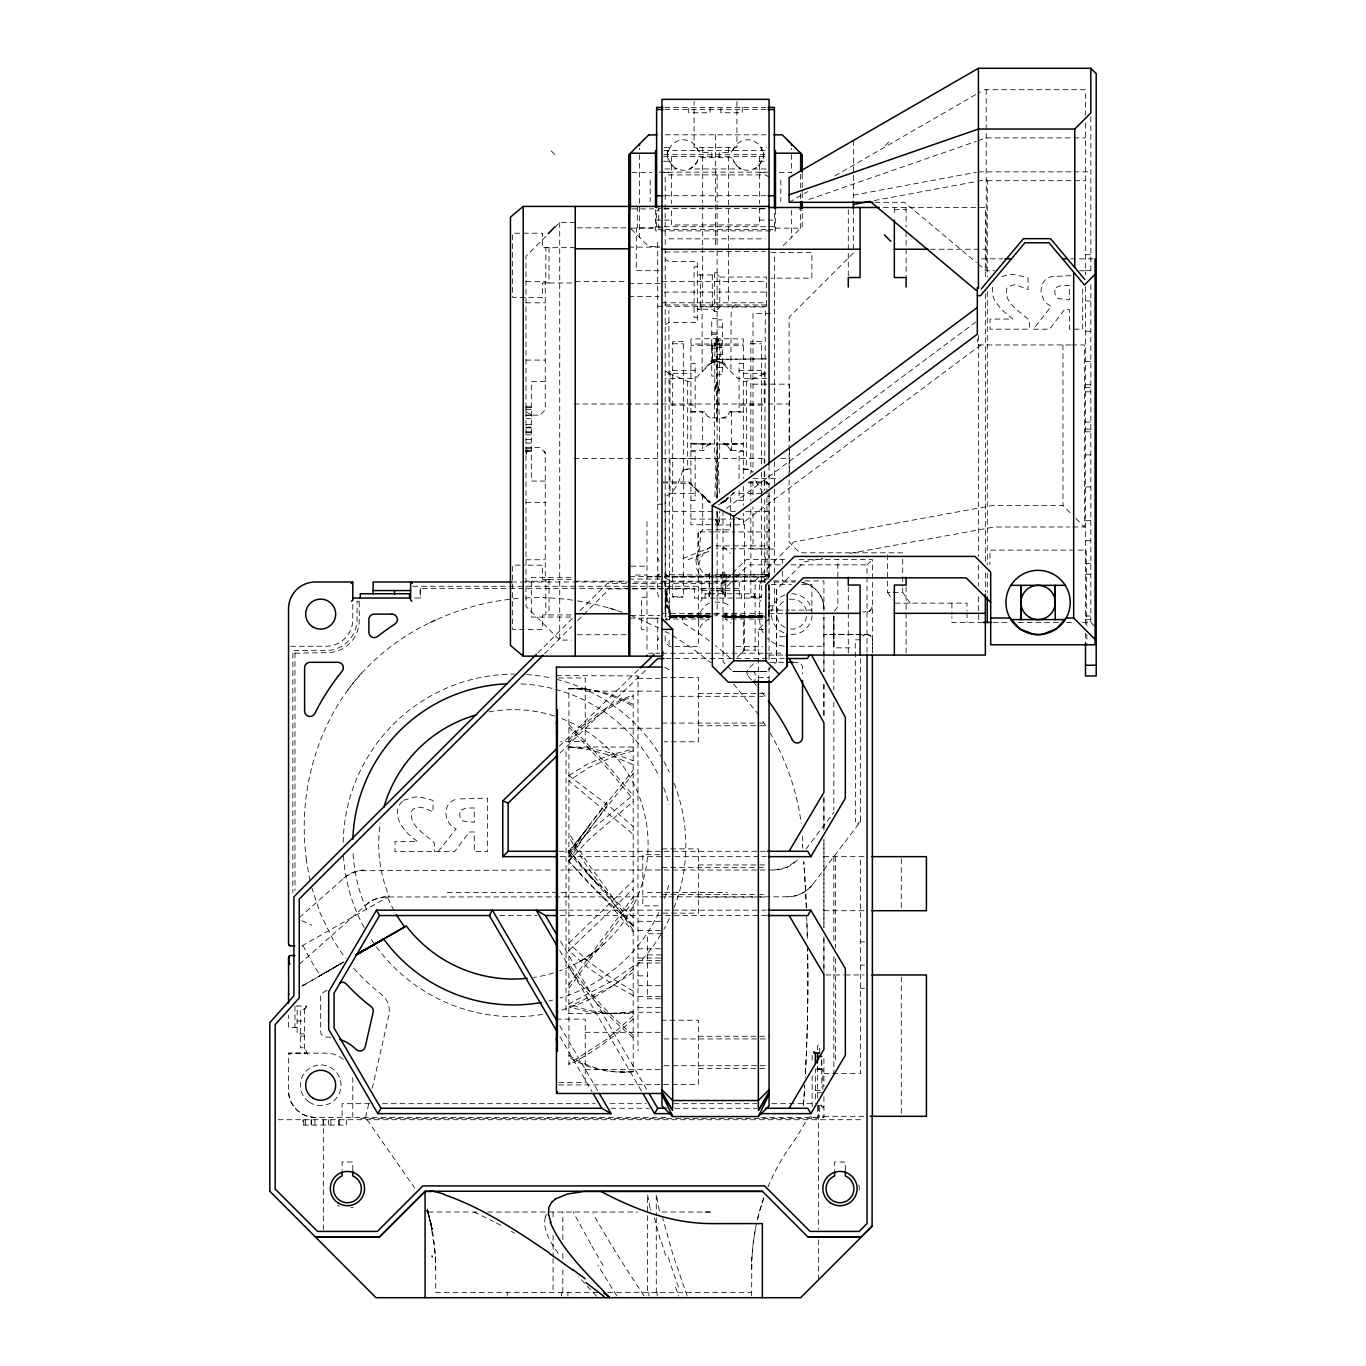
<?xml version="1.0" encoding="UTF-8"?>
<svg xmlns="http://www.w3.org/2000/svg" width="1366" height="1366" viewBox="0 0 1366 1366"><rect width="100%" height="100%" fill="white"/><g stroke="black" fill="none" stroke-linecap="round" stroke-linejoin="round"><path stroke-width="0.75" stroke-dasharray="5 3.75" d="M294.971 653.187L327.089 652.658A32.118 32.118 0 0 0 359.224 620.54L359.224 600.101M562.843 1292.338L562.843 1266.982M562.843 1258.53L562.843 1250.078M562.843 1239.508L562.843 1212.035M702.551 572.269L699.631 567.863L697.906 561.238L697.855 531.937L713.633 531.937M702.175 371.654L702.039 312.404L700.826 306.906L697.838 304.942M730.486 513.257L730.469 529.803L714.691 529.803M730.486 511.191L730.503 494.663M769.024 577.767L769.041 494.851M819.651 1053.135L819.651 1045.639L817.5 1045.639L817.5 1050.983M823.92 970.202L823.92 938.101M823.92 927.685L823.92 840.09M823.92 829.879L823.92 797.488M823.92 715.067L823.92 684.588M823.92 671.799L823.92 617.261M833.823 643.198L833.841 616.134L833.994 647.843L849.891 647.843M860.819 634.558L823.92 634.456L867.034 634.456C875.538 635.088 871.884 647.638 872.379 652.572L872.379 559.514L796.72 559.514M709.5 593.527L709.705 594.637L709.5 571.705L709.108 597.642M820.71 1069.185L817.5 1069.134L821.7 1069.185L817.5 1069.083L817.5 1067.051M751.659 1295.907L751.778 1261.825M723.007 510.935L723.007 661.742L732.791 671.526L766.753 671.526L776.554 661.742L776.554 589.463L804.232 561.785L823.032 558.335M722.734 592.212C725.192 595.183 723.024 590.095 721.128 591.29L721.128 571.705M724.748 571.705L725.124 597.642L726.456 571.705M722.734 591.854L722.955 571.705M698.385 620.847L698.385 620.01A23.324 21.873 0.2 0 1 700.553 611.422L705.966 604.95A16.307 16.272 2.4 0 1 709.176 603.26L710.32 602.85M762.621 615.793L720.514 615.861M414.461 598.052L420.25 598.052L420.25 588.422L694.372 588.422L694.372 598.052L759.684 598.052M664.32 147.545L670.108 147.545L667.325 152.36L667.325 157.705L668.913 159.839A15.265 15.265 0 0 0 698.043 159.276L700.024 157.705L731.015 157.705L732.979 159.276A27.644 19.551 0 0 0 733.866 161.581L736.684 165.645L741.379 168.957L689.642 168.957L694.355 165.645L697.172 161.598A27.644 19.551 0 0 0 698.043 159.276M766.206 168.957L753.895 168.957L759.308 164.859L763.543 157.705L763.696 152.36L760.93 147.545L766.702 147.545M717.116 341.124L716.962 344.027L714.862 345.239L690.889 345.256M697.838 559.514L697.924 557.755A41.441 29.676 -16 0 1 699.682 550.669L700.519 531.937L702.705 529.803L711.037 529.803M717.116 342.627L719.37 345.239L743.343 345.256M715.596 359.241L711.84 360.47L718.516 359.002L717.577 359.241L766.907 358.882L718.55 359.412L723.673 362.212L727.822 368.478M743.343 519.046L719.797 519.046C717.355 518.209 717.27 523.298 716.757 521.624M721.333 342.986L720.445 360.026L719.506 359.668L720.463 359.651M525.978 411.883L525.978 408.127M698.47 632.714L698.385 634.592C698.316 627.831 702.79 621.41 709.108 619.054L669.545 619.054L666.403 620.027L667.889 616.749L669.545 616.168L669.545 608.16L667.889 608.194L667.12 605.087L668.708 608.109M525.978 454.451L527.447 450.37L531.34 447.57M752.154 1254.398L752.529 1249.514A214.155 214.155 0 0 1 763.731 1198.033M722.273 591.085L721.128 591.29M695.892 559.753L696.882 569.52L701.765 576.657M992.689 287.15L992.382 290.787A20.131 20.131 0 0 0 993.253 296.627L993.645 297.788A23.478 23.478 0 0 0 995.216 301.22L999.622 307.265A57.645 57.645 0 0 0 1003.634 311.397L1012.735 319.063L990.043 319.063L990.043 329.172L1029.383 329.172L1029.383 320.464C1020.795 311.789 1003.276 303.167 1006.827 288.585A6.198 6.198 0 0 1 1008.193 286.843L1013.452 284.879A15.572 15.572 0 0 1 1016.406 284.965L1028.086 289.609L1028.086 277.947L1016.287 274.89A37.975 37.975 0 0 0 1009.423 274.668L1000.032 276.991M735.659 575.137L769.041 574.574L767.111 575.803L769.041 575.615L767.829 576.759L769.041 574.574M717.235 521.027L715.238 519.165M709.705 575.137L665.191 574.574L669.545 576.247L764.687 576.247L768.973 575.171M725.022 596.43L724.526 594.09M717.474 342.951L717.27 344.027L743.343 344.027M731.578 411.883L729.768 411.9L725.909 418.081L712.01 417.825A5.601 4.286 0 0 1 710.388 417.637L707.229 416.015L704.463 411.9L702.653 411.883M365.644 1117.371L368.957 1102.857M372.269 1088.326L388.798 1015.689A21.412 21.412 0 0 0 380.994 993.97A188.645 188.645 0 0 1 353.504 967.982M725.226 617.791L726.456 611.37L725.226 617.791L764.687 617.654M690.889 450.353L703.661 450.456L706.563 446.153L710.986 444.104L690.889 443.779L723.246 444.104L723.485 443.113L727.668 446.153L730.571 450.456L743.343 450.353M716.962 337.231L717.116 336.377L717.474 421.701A2.681 1.827 0.1 0 0 717.116 422.606A2.681 1.81 0.1 0 0 716.757 421.701L716.757 337.658M690.889 468.726L683 469.375C680.131 479.705 675.487 492.17 665.191 496.763M711.771 157.705L711.771 152.36L700.024 152.36L698.043 150.789A15.265 15.265 0 0 0 668.913 150.226L667.496 152.36L667.325 157.705L668.913 159.839M545.324 1216.918C541.909 1231.637 552.701 1244.887 560.231 1256.464M668.913 150.226L667.496 152.36M705.01 497.002L707.895 501.254L705.471 498.112M715.357 520.548L715.716 519.387M719.267 157.705L719.267 152.36L731.015 152.36L734.345 147.545M669.545 582.684L669.545 587.824L667.889 587.841L667.12 589.327L667.12 596.43L665.191 597.915L667.12 600.015L666.403 601.86L665.191 595.696L667.12 594.637L665.191 598.359L667.12 601.638L665.191 604.882L666.403 606.931L665.191 608.946L665.754 616.203L665.191 606.538L666.403 605.377L665.191 602.748L667.12 599.862M762.33 1202.182L764.072 1197.077M723.246 444.104L743.343 443.779L723.246 444.104L724.714 443.096L725.175 444.582L724.714 443.096M769.041 585.673L769.041 620.505L769.041 585.28M714.435 345.256L715.357 341.602M705.334 368.478L711.003 361M665.191 574.574L666.403 576.759L665.191 576.486L665.191 589.668L667.12 594.5L665.191 596.157L666.403 598.086L665.191 600.562L666.403 601.706M667.889 608.331L668.708 606.675L667.12 606.76L667.12 598.223L665.191 602.304L666.403 605.377L665.191 606.948L665.754 614.939M714.896 342.832L714.435 452.078L715.784 465.891L714.896 498.744M717.474 521.624L717.15 522.41L716.911 520.77M716.757 342.951L716.962 344.027L690.889 344.027M657.695 640.21L658.873 638.076M307.794 1054.381L304.601 1047.773L300.332 1047.773L300.332 1009.235L304.601 1009.235L307.794 1004.761M304.669 1009.218L306.547 1006.008L294.578 1006.008M568.905 860.939L586.509 832.799L633.192 773.566M568.905 856.704L586.509 828.667L633.192 770.048M728.163 497.002L724.646 501.817L719.575 504.242A10.023 7.052 0 0 1 718.584 504.413M710.132 444.07L710.747 443.113L709.979 444.291L690.889 443.779M665.754 581.233L665.191 587.226L666.403 589.292L665.191 591.341L666.403 594.586L667.12 592.878L665.191 593.954L666.403 596.259L665.191 593.51C667.889 591.273 667.103 602.508 665.191 604.455L665.754 607.802M709.005 617.791L709.979 617.278L669.545 617.654L709.483 617.705M723.895 592.605L723.177 592.212M568.905 984.63L633.192 896.813M436.164 619.72A242.892 242.892 0 0 0 416.903 629.47C378.98 650.575 347.34 683.017 328.421 722.17A239.477 239.477 0 0 0 306.479 860.017M568.905 857.199L606.999 805.718M568.905 988.199L633.192 901.048M806.025 849.003L833.841 812.377M299.478 964.106L368.513 902.841L374.301 899.528L383.931 896.967L787.397 896.796C797.3 896.813 807.016 891.998 812.975 884.109L860.597 821.393L860.597 656.705M568.905 851.138L588.422 827.079L568.905 852.384L606.999 801.791M716.672 520.309L716.16 519.695M438.179 851.616L456.193 828.838C447.314 825.303 443.369 813.965 447.689 805.616A13.762 13.762 0 0 1 450.882 801.927L452.248 800.954A16.973 16.973 0 0 1 456.739 799.008M860.597 821.393L857.626 823.818M764.687 576.503L769.041 574.096L764.687 576.247M633.192 747.014L568.905 747.082L566.036 750.275L566.036 1010.328L568.905 1013.555L610.807 1013.521L633.192 1011.574M767.111 576.145L769.041 574.164L767.111 575.837L769.041 574.932L768.477 575.701L769.041 574.437L767.111 575.684M725.278 501.254L729.956 496.626M597.796 949.319L578.928 962.005L584.375 958.812L586.253 960.554L604.831 943.257M568.905 861.195L588.422 840.056L633.192 801.518M568.905 852.947L588.422 832.167L633.192 794.927M568.905 742.728C586.236 722.324 608.416 706.188 633.192 695.994M302.484 945.972A2.134 2.134 0 0 1 303.815 947.099A233.449 233.449 0 0 0 319.098 973.668A2.134 2.134 0 0 1 318.38 976.707L343.139 962.193M568.905 943.172L633.192 880.66M568.905 739.791C586.27 719.865 608.468 704.258 633.192 694.867L633.192 1071.747C610.875 1073.676 587.909 1069.117 568.905 1056.994M768.546 577.818L767.299 579.013M800.442 228.344L800.647 210.552M717.116 311.346L714.435 311.346L712.301 309.194L712.301 274.942L714.435 272.79L717.116 272.79M575.24 222.487L559.719 222.487L525.978 256.227L525.978 606.35L559.719 640.091L571.364 640.091M656.619 211.252L659.3 208.571L767.641 208.571M783.213 245.59L802.252 226.551L802.252 210.159M766.907 378.399L737.742 378.399L723.075 363.783L716.587 361.222L710.081 363.783L695.431 378.399L665.071 378.399M537.828 652.863L572.474 618.235M580.004 610.704L607.102 583.606L630.546 583.606M544.59 653.682L571.688 626.584M577.716 620.557L582.223 616.049M583.726 614.546L609.321 588.951L630.631 588.951M726.029 499.136L726.951 498.214M700.348 583.521L701.868 582.001L701.868 599.964L700.604 601.245M769.058 529.803L766.907 531.937L731.954 531.937M731.237 574.574L722.204 583.606L715.818 583.606M732.739 573.054L746.297 559.514L786.423 559.514M730.451 582.923L724.424 588.951L715.904 588.951M736.462 576.913L748.517 564.858L782.376 564.858M758.352 680.541L758.352 629.385L763.696 624.023M765.028 622.691L769.058 618.678M980.839 344.949L744.419 521.658L744.419 650.114L737.025 657.541A5.362 5.362 0 0 1 736.24 658.19M753.417 663.876L748.448 668.828A5.362 5.362 0 0 0 748.295 676.238M867.034 652.265L867.034 564.858L872.379 559.514M822.4 1108.185L823.92 1106.665L817.073 1106.665M717.116 309.723L719.797 307.043L719.797 277.076L717.116 274.429M722.853 502.91L729.137 497.446M730.639 495.943L735.232 491.367M768.477 614.82L768.477 607.802M732.108 494.475L734.345 492.272M568.905 950.463L633.192 889.044M725.892 500.622L719.267 504.003M402.219 801.296C389.054 815.212 405.378 833.601 417.672 841.507L394.979 841.507L394.979 851.616L454.536 851.616L469.426 831.962L474.275 831.962L474.275 851.616L487.645 851.616L487.645 798.086L456.739 799.008M559.309 746.212L638.725 669.442M560.026 752.956L647.006 668.879M633.192 1015.843L606.999 1039.116L568.905 1063.738M709.364 364.466L710.866 363.168M862.509 635.719L865.959 634.456A5.362 5.362 0 0 0 862.509 635.719L863.91 634.866M633.192 1018.814C614.307 1037.443 592.417 1052.742 568.905 1064.951L568.905 688.618C591.563 687.849 613.812 694.952 633.192 706.427M768.477 574.745L767.829 575.223M299.478 917.525L346.264 876.084L358.404 870.723L552.53 870.022M763.696 152.36L763.696 157.705L762.416 158.832A15.265 15.265 0 0 1 732.979 159.276M724.731 500.417L720.275 503.132M710.03 363.834L715.016 361.358A8.35 7.769 0.1 0 1 718.926 361.529L721.47 362.622M658.975 574.591L657.695 575.479M318.38 976.707L340.749 963.73M726.422 508.374L975.614 322.12M633.192 966.24L610.807 981.625L568.905 1003.976L588.422 1010.413L610.807 1013.333L633.192 1013.367M735.318 304.942L732.313 306.906L731.117 312.404L730.895 371.552M633.192 972.472L610.807 986.867L568.905 1006.844L588.422 1011.967L610.807 1013.521M766.582 579.577L764.687 580.14M568.905 775.495L588.422 763.526L610.807 754.664L633.192 749.114M304.225 984.784L344.044 961.835M403.516 800.305L414.359 797.112A37.924 37.924 0 0 1 421.223 797.317L433.022 800.391L433.022 812.053C427.182 809.338 419.345 804.489 413.13 809.27A6.198 6.198 0 0 0 411.764 811.011C408.144 825.576 425.646 834.216 434.32 842.907L434.32 851.616M789.121 202.305L807.528 191.684M835.019 175.821L980.464 91.846M301.698 986.354L343.498 962.21M326.969 990.299L323.349 992.399A5.362 5.362 0 0 0 320.668 997.026L320.668 1031.706A5.362 5.362 0 0 0 326.03 1037.067A42.824 42.824 0 0 1 331.596 1037.426M665.191 324.715L668.896 322.581L697.309 322.564L697.309 261.572L668.896 261.572L665.191 259.438M321.83 974.504L343.651 961.971M834.421 611.08L837.853 606.624L837.853 559.514M726.217 416.613L722.768 417.808M710.832 546.776C702.534 551.659 698.077 561.716 698.385 571.159L698.385 646.46L669.46 646.46L665.191 642.174L665.191 631.86M711.703 362.622L717.628 361.273L723.143 363.834M682.932 558.472L710.849 547.373M688.123 559.701L711.345 550.396M718.448 524.356L719.336 521.061M718.875 523.878L718.448 525.09L743.343 524.732L743.343 513.309M743.343 381.319L746.57 381.319L765.694 373.225M657.695 574.727L659.539 574.027M808.928 199.504L976.127 141.398M978.141 140.698L986.201 137.898L1085.475 137.898M764.687 580.413L767.111 577.169L766.907 481.925L748.739 481.925M633.192 750.839L610.807 757.703L588.422 767.812L568.905 780.891L633.192 834.319M710.508 524.732L690.889 524.732L690.889 338.99L715.784 338.648L715.357 341.637M718.875 521.727L719.797 511.157M667.889 616.817L669.545 615.759L709.517 615.844M665.191 252.044L765.336 251.276M853.374 195.201L976.331 172.253M874.12 200.58L975.819 181.593M977.902 181.2L986.201 179.646L987.277 180.722L987.277 276.752M850.181 553.367L994.294 526.986L1069.732 526.986M667.12 606.88L667.889 605.121M710.269 616.886L669.545 616.8L711.054 616.629M721.709 616.1L764.687 615.759L722.734 616.288M709.876 417.501L708.903 417.125M663.039 482.881L691.52 483.513M659.505 575.906L652.333 576.384M719.336 493.143L718.448 465.891L719.797 452.078L718.875 402.782L718.875 405.634L719.797 342.986L718.875 341.602M867.034 611.968L870.808 610.414L872.379 606.624L869.698 611.251L862.885 611.968M568.905 1055.286C587.721 1067.683 610.687 1074 633.192 1071.439M724.253 444.291L743.343 443.779M774.112 870.022L786.901 867.376L797.573 859.846A32.118 32.118 0 0 1 774.112 870.022L561.05 870.022M549.012 282.882L545.802 282.984L545.802 247.656L549.012 247.758M700.519 309.109L697.309 309.211L712.301 309.194M620.096 1072.088L633.192 1071.747M610.807 1013.333L633.192 1012.752M730.571 450.456L731.578 450.439L731.578 411.798L743.343 411.798M753.366 671.696L766.753 671.526L732.791 671.526L753.793 671.884L752.461 671.526A2.681 2.681 0 0 1 755.125 674.206L755.125 679.568M730.025 616.732L723.177 616.629L762.621 616.8L723.946 617.056L734.123 616.988M736.172 616.971L764.687 616.8M675.47 588.422L694.372 588.422M762.57 616.817L723.587 616.834L762.638 616.8L732.056 616.732M558.557 1084.963L698.385 1084.45L698.385 1020.214L661.981 1020.214M545.256 381.49L531.34 381.524L531.34 481.054L545.256 481.071M525.978 559.787L545.256 559.753M710.32 616.715L669.545 616.8L710.644 616.834M724.748 617.705L762.587 617.654M704.924 1212.035L712.232 1212.035L659.59 1212.035L656.278 1194.345L656.278 1215.655M984.152 89.712L1085.475 89.712L1085.475 115.12M665.037 107.385L765.985 107.385M665.037 109.519L765.985 109.519M665.191 134.824L765.831 134.824M663.825 150.499L767.214 150.499M663.825 154.665L767.214 154.665M663.586 156.441L767.453 156.441M663.586 161.256L671.611 161.256M759.411 161.256L767.453 161.256M664.832 168.957L677.143 168.957L671.731 164.859L668.606 158.832M978.415 171.86L1071.747 171.86M1073.864 171.86L1090.836 171.86M659.3 172.167L767.641 172.167M631.997 172.492L651.804 172.492M663.688 172.492L671.611 172.492M759.411 172.492L767.333 172.492M779.218 172.492L791.187 172.492M987.277 180.722L1085.475 180.722M665.037 195.714L765.985 195.714M874.974 202.305L904.616 202.305L976.417 262.562M883.392 207.495L985.347 207.495L985.347 279.057M631.997 208.878L653.58 208.878M663.688 208.878L671.611 208.878M759.411 208.878L767.333 208.878M894.337 209.647L906.102 209.647M655.543 220.097L671.611 220.097M759.411 220.097L775.478 220.097M655.543 226.705L775.478 226.705M577.306 227.849L626.721 227.849M663.039 227.849L636.283 227.849L636.283 270.673L663.039 270.673M630.392 228.156L655.543 228.156M775.478 228.156L800.647 228.156M662.937 229.454L656.619 229.454L656.619 209.92M665.037 229.454L765.985 229.454M768.102 229.454L774.402 229.454L774.402 209.92M668.896 238.862L765.336 238.862M631.212 228.976L648.765 246.546L659.027 246.546M628.787 247.126L659.898 247.126M575.24 247.656L542.575 247.656L542.575 233.227L512.609 233.21L512.609 297.429L542.575 297.412L542.575 282.984L575.24 282.984M930.314 249.244L985.347 249.244M771.09 252.471L811.882 252.471L811.882 278.169L771.09 278.169M1085.475 254.708L1092.629 254.708M981.573 258.857L1002.9 258.857M1070.654 258.857L1093.056 258.857M697.309 266.814L694.099 266.814L694.099 317.322L697.309 317.322M1085.475 270.673L1092.629 270.673M978.039 263.928L986.201 270.775L994.431 270.775M1079.499 270.775L1085.475 270.775M712.301 274.942L697.309 274.942L700.519 275.027M1070.978 275.642L1051.803 276.564A17.007 17.007 0 0 0 1047.312 278.51L1045.946 279.484A13.762 13.762 0 0 0 1042.753 283.172L1041.08 289.285A23.598 23.598 0 0 0 1041.233 293.263L1043.829 300.315A18.424 18.424 0 0 0 1047.073 303.747L1051.257 306.411L1033.242 329.172L1049.6 329.172L1064.49 309.519L1069.356 309.519L1069.356 329.172L1082.709 329.172L1082.709 285.938M719.797 277.076L766.377 277.076L766.377 307.043L700.826 306.906M525.978 281.413L545.256 281.413L545.256 409.868L539.929 415.196L525.978 415.059M575.24 281.379L626.721 281.379M661.981 281.379L766.958 281.379M628.787 283.513L659.898 283.513M664.081 292.085L766.958 292.085M628.787 296.388L659.01 296.388M1085.475 300.964L1092.629 300.964M661.981 302.791L766.958 302.791M665.174 304.942L766.907 304.942M657.695 306.291L766.907 306.291M770.509 313.497L752.99 313.497L752.99 472.09M717.116 318.432L711.754 318.432L711.754 376.06L717.116 376.06M717.116 319.9L722.477 319.9L722.477 374.591L717.116 374.591M717.116 327.037L722.477 327.037M1085.475 331.238L1092.629 331.238M711.754 332.86L717.116 332.86M711.754 334.243L717.116 334.243M718.875 341.637L718.448 338.648L743.343 338.99L743.343 478.271M717.116 340.083L722.477 340.083M672.687 343.771L683.393 343.771M750.839 343.771L761.545 343.771M1070.756 344.949L977.322 344.949L977.322 338.922M1071.798 344.949L1084.399 344.949L1084.399 526.986L1071.815 526.986M711.754 345.803L717.116 345.803M717.116 347.271L722.477 347.22M711.754 348.689L717.116 348.689M717.116 354.409L722.477 354.409M525.978 360.078L545.256 360.078M711.754 360.231L717.116 360.231M711.754 361.614L717.116 361.614M1085.475 361.529L1092.629 361.529M690.889 363.339L695.157 363.339L695.157 412.054M743.343 363.339L739.074 363.339L739.074 412.054M717.116 367.454L722.477 367.454M739.074 370.323L764.226 370.306L764.226 405.07L739.074 405.104M665.191 370.869L668.896 373.328L690.889 373.328M743.343 373.328L765.336 373.328M668.896 373.328L687.679 381.319L690.889 381.319M752.99 384.17L789.394 384.17L789.394 443.506M1085.475 384.717L1090.836 384.717M1085.475 387.381L1092.629 387.381M1085.475 391.82L1092.629 391.82M574.181 403.977L765.95 403.977M768.085 403.977L789.394 403.977M525.978 406.795L531.34 406.795M525.978 407.7L531.34 407.7M525.978 409.51L531.34 409.51M690.889 411.798L702.653 411.798L702.653 450.439L703.661 450.456M690.889 411.9L704.463 411.9M729.768 411.9L743.343 412.054M525.978 415.571L531.34 415.571M525.978 418.662L531.34 418.662M1085.475 422.094L1092.629 422.094M525.978 424.365L531.34 424.365M525.978 427.097L531.34 427.097M525.978 427.49L531.34 427.49M525.978 427.899L531.34 427.899M1085.475 429.146L1092.629 429.146M525.978 431.895L531.34 431.895M1085.475 431.827L1090.836 431.827M525.978 432.305L531.34 432.305M525.978 434.815L531.34 434.815M525.978 439.425L531.34 439.425M525.978 443.13L531.34 443.13M525.978 447.348L539.911 447.348L545.256 452.709L545.256 581.165L525.978 581.165M525.978 448.731L531.34 448.731M525.978 450.524L531.34 450.524M525.978 451.429L531.34 451.429M690.889 451.668L695.157 451.668L695.157 500.383L690.889 500.383M743.343 451.668L739.074 451.668L739.074 482.693M1085.475 454.844L1090.836 454.844M574.181 458.6L765.95 458.6M780.874 458.6L789.394 458.6M743.343 468.726L751.232 469.375L752.085 472.431M683 469.375L690.889 469.375M743.343 469.375L751.232 469.375M752.99 478.407L779.286 478.407M663.039 481.925L688.891 481.959L710.474 501.971M747.987 482.881L766.907 482.881L769.058 484.793M1085.475 486.962L1090.836 486.962M739.074 493.416L764.226 493.399M743.343 500.383L739.074 500.383L739.074 489.745M525.978 502.5L545.256 502.5M657.695 504.208L663.039 504.208M1070.107 512.711L1062.97 505.557L992.348 505.557L793.817 541.909L755.125 580.601L755.125 650.114L759.837 654.826M664.081 511.635L716.569 511.635M731.254 511.635L735.454 511.635M745.956 511.635L769.058 511.635M1085.475 520.702L1092.629 520.702M714.572 531.937L731.117 531.937M1085.475 540.509L1092.629 540.509M715.835 545.905L766.907 545.905L769.058 547.305L766.907 548.808L716.262 548.808M774.402 549.064L752.99 549.064L752.99 506.991M902.687 552.82L799.827 552.82L789.121 542.114L789.121 317.254L853.374 253L853.374 209.647M1085.475 563.526L1092.629 563.526M790.846 564.858L867.034 564.858M630.802 566.19L646.989 566.19M1085.475 574.232L1092.629 574.232M705.317 574.779L711.191 574.779M715.511 574.779L729.905 574.779M731.954 574.779L769.058 574.779L766.907 576.913L715.511 576.913M635.429 575.052L646.562 575.052M711.549 575.137L730.093 575.137M629.846 576.384L660.478 576.384M679.056 576.554L707.605 576.554M646.989 576.913L714.213 576.913M666.403 575.718L665.191 574.232L669.545 576.93L707.605 577.015M711.413 577.015L734.788 577.015M736.137 577.015L764.687 577.015M571.056 577.442L531.34 577.442L531.34 617.073L571.056 617.073M628.787 579.064L659.898 579.064M571.21 579.594L542.575 579.594L542.575 565.165L526.593 565.148M724.885 580.926L765.302 580.926M773.344 580.926L796.532 580.926M804.967 580.926L823.92 580.926L823.92 615.144M575.24 581.199L626.721 581.199M661.981 581.199L764.858 581.199M511.533 582.001L739.33 582.001L739.33 598.052M763.27 632.851A26.774 26.774 0 0 1 759.684 619.464L759.684 582.001L765.933 582.001M774.249 582.001L795.08 582.001M632.68 583.606L662.527 583.606M664.644 583.606L713.684 583.606M771.09 584.409L791.495 584.409M801.688 584.409L811.882 584.409L811.882 610.107L791.495 610.107M412.737 586.27L701.868 586.27M701.868 588.422L714.35 588.422M716.433 588.422L739.33 588.422M632.765 588.951L662.612 588.951M664.747 588.951L713.769 588.951M701.868 590.556L714.35 590.556M716.433 590.556L739.33 590.556M887.541 554.903L887.541 592.434L891.332 592.434M893.227 592.434L902.687 592.434L910.268 603.14M705.078 598.052L705.078 593.766L754.322 593.766L754.322 598.052M672.687 596.737L683.393 596.737M750.839 596.737L761.545 596.737M646.989 597.249L641.627 597.249L641.627 629.385L646.989 629.385M359.224 601.262L357.072 601.262L357.072 619.464A31.059 31.059 0 0 1 326.03 650.523L292.836 650.523L292.836 892.732M714.981 602.15L720.411 602.201A16.204 16.153 -0.2 0 1 723.912 602.85L725.056 603.26A16.307 16.255 -1.3 0 1 728.266 604.95L730.605 607.016M895.123 603.14L967.043 603.14L967.043 610.858M769.058 605.821L774.402 605.821L774.402 582.445M769.058 610.107L789.446 610.107M661.981 613.317L762.757 613.317M769.058 613.334L783.862 613.334M571.21 614.922L542.575 614.922L542.575 629.35L526.593 629.367M630.853 615.451L659.898 615.451M714.981 615.776L717.116 615.776L717.116 511.482M1085.475 615.998L1092.629 615.998M629.846 618.132L659.112 618.132M762.604 619.054L725.124 619.054L731.169 623.033M1085.475 619.737L1092.629 619.737M982.649 622.418L951.914 622.418L951.914 616.629M993.099 622.418L1009.901 622.418M1018.302 622.418L1059.009 622.418M1066.59 622.418L1075.042 622.418M1082.35 622.418L1090.836 622.418L1094.849 626.431M524.595 629.367L512.609 629.367L512.609 565.148L524.595 565.148M758.352 629.385L763.696 629.385M577.306 634.729L626.721 634.729M784.579 636.727L779.218 636.727A2.681 2.681 0 0 1 776.554 634.063L776.708 634.968M860.597 639.817L855.253 639.817L855.475 821.854M290.634 646.238L326.03 646.238A26.774 26.774 0 0 0 352.787 619.464L352.787 598.052M790.624 646.238L823.92 646.238M735.847 646.46L762.706 646.46M744.419 650.114L755.125 650.114M655.526 653.204L659.778 653.204M661.895 653.204L729.871 653.204M731.988 653.204L782.974 653.204M648.765 653.238L654.126 653.238M769.058 655.082L783.862 655.082M666.13 658.549L784.204 658.549M769.809 662.305L784.528 662.305M792.946 662.305L797.146 662.305A5.362 5.362 0 0 1 802.508 667.65L802.508 674.019M661.981 677.57L698.385 677.57L698.385 741.806L663.996 741.806M758.352 677.57L769.058 677.57M558.489 677.946L585.229 677.946L585.229 741.448L560.555 741.448M637.99 678.526L659.983 678.526M585.229 691.162L659.846 691.162M698.385 693.621L769.058 693.621M661.981 696.301L766.958 696.301M661.981 723.075L766.958 723.075M698.385 725.756L766.975 725.756M585.229 728.215L659.846 728.215M661.981 848.884L698.385 848.884L698.385 913.137L661.981 913.137M559.138 851.291L767.402 851.291M659.846 854.689L642.788 854.689L642.788 905.846L659.846 905.846M560.145 856.653L672.755 856.653M674.872 856.653L759.855 856.653M761.972 856.653L766.224 856.653M823.92 856.653L863.961 856.653M698.385 864.951L766.975 864.951M661.981 867.615L766.958 867.615M447.297 892.374L607.341 892.374M647.347 892.374L727.378 892.374M661.981 894.388L766.958 894.388M698.385 897.069L766.975 897.069M559.633 910.183L759.752 910.183M761.869 910.183L766.138 910.183M823.92 910.712L863.961 910.712M499.734 915.544L537.026 915.544M560.35 915.544L767.282 915.544M637.99 921.316L661.981 921.316M637.99 930.57L661.981 930.57M661.981 933.746L647.586 933.746L647.586 998.768L661.981 998.768M860.597 941.874L864.524 941.874M301.903 945.887L389.139 896.301A134.688 134.688 0 0 1 380.414 822.981M637.99 948.807L661.981 948.807M647.586 954.868L661.981 954.868M637.99 958.044L661.981 958.044M637.99 960.537L661.981 960.537M637.99 962.979L659.983 962.979M860.597 965.062L864.524 965.062M825.918 974.965L843.812 974.965M844.991 974.965L863.961 974.965M637.99 975.853L647.586 975.853M637.99 985.706L661.981 985.706M860.597 988.25L864.524 988.25M637.99 996.377L661.981 996.377M637.99 1007.681L661.981 1007.681M637.99 1012.291L659.915 1012.291M556.44 1019.121L585.229 1019.121L585.229 1082.606L556.44 1082.606M297.122 1021L304.601 1021M297.122 1027.437L288.55 1027.437L288.55 1015.331M585.229 1032.32L661.981 1032.32M304.601 1033.857L297.122 1033.857L297.122 1006.008M300.332 1035.991L304.601 1035.991M698.385 1036.265L769.058 1036.265M664.081 1038.945L766.958 1038.945M664.081 1065.719L766.958 1065.719M698.385 1068.383L766.975 1068.383M585.229 1069.373L661.981 1069.373M823.92 1073.471L860.597 1073.471L860.597 856.653M815.365 1090.614L822.861 1090.614L822.861 1069.185L815.365 1069.185L815.365 1100.484M817.5 1092.749L821.786 1092.749M369.742 1103.677L342.081 1103.677L342.081 1119.727M382.497 1103.677L595.217 1103.677M610.107 1103.677L646.272 1103.677M673.933 1103.677L756.884 1103.677M771.773 1103.677L816.441 1103.677M817.5 1105.589L821.786 1105.589L821.786 1101.406M610.858 1108.27L649.396 1108.27M674.599 1108.27L757.327 1108.27M823.92 1116.312L863.739 1116.312M343.225 1059.384A26.774 26.774 0 0 0 326.03 1053.135L288.55 1053.135L288.55 1090.614C288.209 1104.906 301.015 1117.712 315.324 1117.371L669.545 1117.371M760.93 1117.371L823.92 1117.371L823.92 1095.208M278.049 1119.727L863.875 1119.727M476.99 1212.035L428.258 1212.035L428.924 1215.177M487.594 1212.035L637.427 1212.035M597.984 1292.338L435.771 1292.338L435.652 1261.825M607.768 1292.338L751.659 1292.338M525.978 302.791L545.256 302.825M695.157 370.323L670.006 370.306L670.006 405.07L695.157 405.104M695.157 458.652L670.006 458.617L670.006 493.399L695.157 493.416M568.905 688.891C591.376 687.252 613.71 693.672 633.192 704.651M690.889 519.046L714.145 519.114M705.078 593.766L714.247 593.817M709.842 615.946L668.708 615.69L668.708 606.538M556.44 675.572L637.99 675.931L637.99 1050.847M712.523 616.1L669.545 615.759L711.071 616.339M709.398 616.151L669.545 615.759L709.859 616.22M586.509 688.908L568.905 688.703L586.509 689.284M817.5 1069.083L821.564 1069.185L821.751 1058.172L821.786 1087.131M652.333 618.132L659.505 618.61M549.012 579.696L545.802 579.594L545.802 614.922M570.271 747.014L591.256 748.551L612.224 753.161L633.192 760.725M717.577 359.241L719.506 359.395M867.034 634.456L870.808 636.027L872.379 639.817M667.889 587.961L669.545 586.646L669.545 583.248C671.15 579.235 663.364 577.75 665.259 577.835L665.191 494.851M722.734 616.425L723.912 616.715M568.905 747.082L588.422 749.541L610.807 755.449L633.192 764.653M665.208 575.154L669.545 577.015M609.031 607.99L623.511 612.651M767.18 496.097L769.041 496.763M531.34 415.008L527.805 412.669L526.115 409.356M667.12 575.803L665.191 574.932L665.191 589.241L666.403 592.793M630.682 615.298L658.839 627.933M664.747 667.223L669.545 669.989M474.002 1212.035L493.502 1221.426M301.818 920.701L311.67 925.106M715.357 523.878L715.357 524.903M799.025 208.878L802.252 210.484M735.506 517.185L744.419 521.658M496.387 1222.946L500.793 1225.336M633.192 995.49L610.807 983.093L588.422 967.999L568.905 950.565M723.399 546.776L730.503 553.401M665.686 631.604L669.067 633.534M769.041 177.051L765.336 174.899L668.896 174.899L665.191 177.051L665.191 203.022M511.26 1231.261L514.299 1233.02M710.149 502.739L708.134 501.407M633.192 991.067L610.807 977.561L588.422 961.51L568.905 943.308M672.448 635.463L691.435 647.689L710.815 662.63M666.403 575.24L665.191 574.096L669.545 579.235L669.545 581.762M709.979 502.842L688.464 481.925M709.227 502.278L707.332 500.673M568.905 775.581L610.807 807.46L633.192 826.55M729.837 449.107L731.578 450.439L729.034 447.809M722.307 363.168L723.809 364.466M633.192 1037.579C608.673 1017.346 586.338 994.243 568.905 967.572M633.192 1035.087C608.741 1014.272 586.373 990.777 568.905 963.73M633.192 925.482L588.422 882.982L568.905 861.348L610.807 905.914L633.192 931.663M666.403 575.393L665.191 574.164L667.12 576.076M633.192 917.508L588.422 874.582L568.905 853.084M705.3 498.692L689.386 482.881M1075.827 518.414L1084.399 526.986M759.684 582.001L761.204 583.521M760.93 601.245L759.684 599.964M822.4 1115.851L823.92 1117.371M290.07 1054.654L288.602 1053.186L306.547 1053.135L304.601 1053.135L304.601 1006.008M702.67 494.663L702.705 529.803M665.754 588.49L665.191 591.785L667.12 596.276M568.905 724.595L606.999 764.431L633.192 795.49M568.905 727.122L606.999 767.846L633.192 799.332M733.559 684.007L758.352 714.316M588.422 874.582L599.623 886.858L588.422 874.838L568.905 850.079L633.192 926.968M766.907 481.925L769.058 484.281M762.74 492.477L753.964 478.168M544.214 451.651L545.256 452.966L544.402 451.839M633.192 930.126L586.509 865.549L568.905 837.273M633.192 925.994L586.509 861.28L568.905 833.14M887.541 592.434L890.803 597.027M367.078 1119.727L414.752 1188.13M723.485 443.113L724.1 444.07M560.487 941.242L648.082 1091.758M559.684 950.497L641.815 1091.639M559.753 1025.644L598.24 1091.639M559.992 1036.692L592.11 1091.758M696.677 147.545L698.043 150.789M657.695 558.165L659.232 561.272M719.336 342.832L719.797 345.256M650.506 1209.508L650.95 1210.413M687.149 1295.941L673.062 1255.047L662.51 1217.43M675.538 1287.165L678.782 1295.941M658.805 597.079L657.695 593.851L657.695 241.065M718.516 519.387L719.336 520.446M430.597 1222.655L426.619 1210.361A107.077 107.077 0 0 1 432.168 1229.759A214.138 214.138 0 0 1 434.9 1249.514L435.771 1268.946M650.079 1208.398L647.518 1194.345L647.518 1213.52M427.302 1209.269L427.814 1211.079M427.182 1208.859L427.49 1209.969M660.188 1239.525L654.314 1217.635M311.619 887.285L320.105 912.932L331.477 936.615A194.911 194.911 0 0 0 341.773 952.956A188.645 188.645 0 0 0 345.53 958.112M427.678 1210.583L432.117 1229.537L430.119 1220.436L432.117 1229.537L431.127 1224.807M430.785 1223.253L429.846 1219.923M309.962 880.609L306.206 860.051M432.117 1229.537L430.427 1221.46L435.259 1254.295A43.183 7.667 85 0 1 435.498 1261.603M712.745 359.685L711.84 342.986L712.728 360.026M525.978 450.695L526.115 453.222M710.286 593.544L710.252 592.605L709.979 594.073M1086.807 625.833L1086.209 550.122L989.957 550.122L989.957 564.551M1086.875 634.251L1086.96 644.769M1090.836 116.913L1090.836 273.866M1090.836 284.504L1090.836 622.418M1085.475 123.23L1085.475 274.908M1085.475 286.621L1085.475 625.508M1085.475 633.124L1085.475 642.652M1062.97 344.949L1062.97 505.557M987.277 291.692L987.277 564.807M987.277 573.344L987.277 592.554M986.201 89.712L986.201 270.775M985.347 293.963L985.347 564.363M985.347 572.866L985.347 592.041M978.415 335.507L978.415 556.543M978.415 565.029L978.415 586.287M978.415 596.908L978.415 622.418M967.043 612.788L967.043 622.418M951.914 603.14L951.914 614.717M906.102 207.495L906.102 227.029M906.102 231.554L906.102 278.425M906.102 586.765L906.102 652.931M902.687 559.07L902.687 586.185M902.687 588.268L902.687 592.434M901.287 858.719L901.287 908.646M901.287 977.014L901.287 1114.263M894.337 207.495L894.337 215.845M853.374 140.493L853.374 200.324M848.286 209.647L848.286 278.425M848.286 586.765L848.286 652.931M845.349 1170.286L845.349 1162.039L834.643 1162.039L834.643 1170.286M835.446 856.653L835.446 948.055M835.446 958.676L835.446 1062.85M833.841 616.066L833.841 690.035M833.841 702.022L833.841 810.26M833.841 856.653L833.841 941.669M833.841 956.559L833.841 1073.471M823.92 617.091L823.92 671.696M823.92 684.366L823.92 716.347M823.92 796.788L823.92 830.716M823.92 839.202L823.92 927.292M823.92 936.786L823.92 974.965M823.92 1058.599L823.92 1086.773M819.651 1106.665L819.651 1117.371M818.575 1105.675L818.575 1229.263M818.575 1239.799L818.575 1279.822M817.5 1066.607L817.5 1097.666M817.5 1106.665L817.5 1118.447L359.224 1118.447L359.224 1117.371M812.155 1055.184L812.155 1063.431M812.155 1075.776L812.155 1106.665M802.252 173.772L802.252 191.718M802.252 192.623L802.252 200.375M800.647 174.302L800.647 187.688M800.647 193.665L800.647 199.573M791.546 148.245L791.546 149.748M791.546 154.563L791.546 173.141M791.546 210.296L791.546 237.257M789.394 449.312L789.394 472.09M782.308 559.514L782.308 563.407M782.308 571.193L782.308 580.926M780.823 179.971L780.823 201.383M776.554 589.463L776.554 661.742M775.478 209.442L775.478 230.871L655.543 230.871L655.543 209.442M774.402 256.757L774.402 459.761M774.402 461.776L774.402 487.389M774.402 489.165L774.402 574.745M769.058 465.345L769.058 491.282M769.041 491.589L769.041 579.56M769.058 584.699L769.058 661.349M769.058 666.847L769.058 680.541M768.477 584.768L768.477 588.661M765.336 310.748L764.772 463.535M765.336 557.106L765.336 563.492M764.772 471.458L764.772 489.387M764.772 499.393L764.687 582.326M764.226 458.617L764.226 462.289M764.226 471.748L764.226 490.326M761.545 464.133L761.545 341.517L750.839 341.517L750.839 473.609M761.545 472.277L761.545 496.865M761.545 498.027L761.545 597.181L750.839 597.181L750.839 509.228M759.411 156.424L759.411 203.636M759.411 208.042L759.411 224.946L671.611 224.946L671.611 208.042M752.99 481.071L752.99 498.846M750.839 481.737L750.839 500.98M746.57 381.319L746.57 468.726M743.343 486.262L743.343 505.198M742.284 107.385L742.284 112.746L720.872 112.746L720.872 107.385M741.482 593.766L741.482 598.052M736.923 101.443L736.923 147.528L694.099 147.528L694.099 101.443M728.368 147.528L728.368 207.086M728.368 209.22L728.368 249.619M728.368 251.754L728.368 302.791M717.918 590.556L717.918 598.052M717.474 496.507L717.474 443.318A2.681 1.742 0.1 0 1 717.116 442.447A2.681 1.742 0.1 0 1 716.757 443.318L716.757 499.341M717.474 511.926L717.116 527.378L716.757 509.655M717.116 174.899L717.116 202.51M717.116 204.49L717.116 246.153M717.116 250.678L717.116 497.958M715.511 134.824L715.511 246.546M714.435 272.79L714.435 311.346M710.166 107.385L710.166 112.746L688.737 112.746L688.737 107.385M702.67 147.528L702.67 202.834M702.67 204.968L702.67 245.368M702.67 247.502L702.67 302.791M700.519 274.942L700.519 309.211M698.385 531.937L698.385 551.318M687.679 381.319L687.679 468.726M671.611 156.424L671.611 203.636M669.46 620.01L668.896 310.748M665.191 204.524L665.191 617.312M658.754 206.42L658.754 227.849M657.695 618.132L657.695 653.238M657.114 1292.338L657.114 1295.907M656.278 1217.789L656.278 1292.338M650.199 179.971L650.199 201.383M648.85 1292.338L648.85 1295.907M647.518 1215.655L647.518 1292.338M646.989 521.727L646.989 652.077M639.493 148.245L639.493 149.748M639.493 154.563L639.493 237.257M637.359 206.42L637.359 227.849M567.932 1292.338L567.932 1295.907M561.409 1292.338L561.409 1295.907M559.719 222.487L559.719 640.091M553.076 1212.035L553.076 1220.487M553.076 1235.291L553.076 1256.413M553.076 1258.53L553.076 1292.338M549.012 247.656L549.012 263.348M549.012 265.328L549.012 282.984M549.012 579.594L549.012 595.286M549.012 597.249L549.012 614.922M507.264 1292.338L507.264 1295.907M420.25 588.422L420.25 598.052M352.787 1117.371L352.787 1079.891A26.774 26.774 0 0 0 352.684 1077.569M352.787 1170.286L352.787 1162.039L342.081 1162.039L342.081 1170.286M346.605 1119.727L346.605 1125.089L302.945 1125.089L302.945 1119.727M339.639 1119.727L339.639 1125.089M338.529 1119.727L338.529 1125.089M330.879 1119.727L330.879 1125.089M328.386 1119.727L328.386 1125.089M323.349 1119.727L323.349 1230.151M323.179 1119.727L323.179 1125.089M314.948 1119.727L314.948 1125.089M311.653 1119.727L311.653 1125.089M311.141 1119.727L311.141 1125.089M305.625 1119.727L305.625 1125.089M303.781 1119.727L303.781 1125.089M294.971 652.658L294.971 890.615M294.971 1006.008L294.971 1027.437M596.652 1296.283A721.794 235.789 39.8 0 1 578.723 1276.8M616.766 1295.753A1189.974 637.666 32.8 0 1 597.932 1265.104M644.035 1295.702A1192.586 633.5 32.8 0 1 593.066 1213.759M751.727 1268.946A418.133 295.619 -0.1 0 1 755.91 1226.805M757.754 1218.506A418.133 295.619 -0.1 0 1 762.382 1202.2M767.931 1187.037A214.155 214.155 0 0 1 791.426 1144.64A203.449 203.449 0 0 0 806.606 1119.727M353.213 1207.185A19.278 19.278 0 0 1 350.942 1207.749M339.468 1206.349A19.278 19.278 0 0 1 337.402 1205.256M858.907 1185.09A19.278 19.278 0 0 1 858.975 1192.091M665.566 1255.371A1217.857 821.205 16.8 0 1 660.82 1239.525M678.509 1287.028A1233.959 836.299 16 0 1 667.667 1255.337M590.897 1243.999A1181.453 659.863 31 0 1 573.157 1211.779M603.226 1265.462A1182.734 647.467 32 0 1 590.59 1243.914M545.256 1216.884A84.846 34.082 24.5 0 1 546.622 1214.408M751.624 1262.03A43.183 7.957 -84.9 0 1 752 1254.483M806.657 915.715A1738.064 1738.064 0 0 1 807.374 938.835A1739.26 1739.26 0 0 0 806.811 919.557M805.394 1073.778A1744.98 1744.98 0 0 0 806.06 1060.289L806.845 1040.994A1738.064 1738.064 0 0 0 807.579 948.482A1739.26 1739.26 0 0 1 805.189 1077.637M762.86 721.402A238.606 238.606 0 0 1 766.497 726.985M769.946 732.654A238.606 238.606 0 0 1 801.193 823.374M802.491 835.975A238.606 238.606 0 0 1 802.969 844.308M674.172 783.35A171.313 171.313 0 0 1 674.172 907.451M669.391 918.567A171.313 171.313 0 0 1 663.842 929.307M660.785 934.532A171.313 171.313 0 0 1 556.389 1011.523M542.575 1014.409A171.313 171.313 0 0 1 371.398 939.637M364.141 927.548A171.313 171.313 0 0 1 343.395 854.467M343.19 842.378A171.313 171.313 0 0 1 514.487 674.087M526.559 674.514A171.313 171.313 0 0 1 550.498 677.912M556.389 679.278A171.313 171.313 0 0 1 660.785 756.269M663.842 761.494A171.313 171.313 0 0 1 669.391 772.234M616.288 610.226A264.953 264.953 0 0 0 579.816 601.262A256.842 256.842 0 0 0 574.352 600.408M572.508 600.135A256.842 256.842 0 0 0 565.217 599.213A248.732 248.732 0 0 0 543.446 597.745M429.675 622.913A246.631 246.631 0 0 1 520.309 598.308M525.5 597.984A246.631 246.631 0 0 1 543.446 597.693M814.051 1117.371A10.706 10.706 0 0 1 809.782 1116.483M668.708 885.288A160.607 160.607 0 0 1 664.03 900.109M658.754 912.676A160.607 160.607 0 0 1 560.162 997.983M552.667 1000.083A160.607 160.607 0 0 1 548.876 1000.988M366.532 909.346A160.607 160.607 0 0 1 353.026 852.879M521.078 683.905A160.607 160.607 0 0 1 553.725 688.857M555.603 689.352A160.607 160.607 0 0 1 659.215 776.981M663.722 787.738A160.607 160.607 0 0 1 668.981 804.437M806.606 616.459A14.992 14.992 0 0 1 789.463 628.923M785.074 627.506A14.992 14.992 0 0 1 785.074 600.716M789.463 599.315A14.992 14.992 0 0 1 806.606 611.78M305.147 984.357A5.362 5.362 0 0 1 302.21 985.074M748.226 676.307A274.003 274.003 0 0 1 756.423 685.561M761.989 692.34A274.003 274.003 0 0 1 766.258 697.855M742.045 652.504A5.344 5.344 0 0 0 743.616 648.73L743.616 619.464A5.362 5.362 0 0 0 738.272 614.119L687.44 614.119A5.362 5.362 0 0 0 684.639 624.04A298.369 298.369 0 0 1 709.739 641.183M730.451 658.327A5.362 5.362 0 0 1 729.632 657.712A298.369 298.369 0 0 0 715.408 645.606M561.802 718.636A134.688 134.688 0 0 1 559.514 970.885M553.537 972.916A134.688 134.688 0 0 1 533.679 977.493M488.994 711.874A134.688 134.688 0 0 1 556.799 716.808M393.971 910.456A136.515 136.515 0 0 1 387.551 897.223M315.324 1117.371A26.774 26.774 0 0 1 288.55 1090.614M784.118 646.135A26.774 26.774 0 0 1 767.521 638.4M347.425 690.598A203.5 203.5 0 0 1 362.946 671.679M343.651 878.167A32.118 32.118 0 0 1 365.029 870.022M365.9 904.941A32.118 32.118 0 0 1 387.261 896.796M812.975 884.109A32.118 32.118 0 0 1 787.397 896.796M812.104 615.503A20.336 20.336 0 0 1 789.036 634.268M783.708 632.782A20.336 20.336 0 0 1 786.321 594.534M791.802 593.766A20.336 20.336 0 0 1 812.104 612.736M668.674 601.194A44.907 8.777 80.7 0 1 669.835 610.397M670.296 613.641A44.532 8.35 80.9 0 1 670.757 620.796M670.143 610.722A42.875 8.35 80.7 0 1 670.433 613.846M669.34 644.308A58.567 20.405 0.3 0 1 669.186 640.449M554.835 154.529A269.29 2.425 44.8 0 1 550.242 149.884M888.771 142.047A269.273 2.647 -44.8 0 1 884.451 146.435M696.097 559.736A43.302 29.967 -22.1 0 1 698.692 551.352M732.979 150.789A15.265 15.265 0 0 1 762.416 151.233M709.227 594.637L709.21 596.43L709.227 594.637M459.983 812.599L459.847 813.504A11.987 11.987 0 0 0 459.949 816.526L461.213 819.429A7.086 7.086 0 0 0 463.057 821.051L474.275 822.332L474.275 807.938L465.926 808.091L461.298 810.004A4.508 4.508 0 0 0 460.581 810.994L459.983 812.599M1055.047 290.155L1054.911 291.06A11.987 11.987 0 0 0 1055.013 294.083L1056.277 296.985A7.103 7.103 0 0 0 1058.121 298.608L1069.356 299.888L1069.356 285.494L1060.989 285.648L1056.669 287.27A4.559 4.559 0 0 0 1055.645 288.55L1055.047 290.155M431.963 1255.764L432.168 1257.181L431.963 1255.764M709.517 443.096L709.056 444.582L709.517 443.096M666.403 618.217L665.754 619.993L666.403 618.217M769.041 576.486L768.477 577.408L769.041 576.486M718.875 390.949L718.448 384.905L718.875 390.949M715.784 384.905L715.784 390.966L715.784 384.905M683.393 341.517L672.687 341.517L672.687 597.181L683.393 597.181L683.393 341.517M804.096 582.906L801.808 582.394A26.774 26.774 0 0 1 823.937 608.758C824.091 596.959 815.536 585.792 804.096 582.906M769.041 620.608L769.041 620.608M428.634 1214.101L427.575 1210.31L428.634 1214.101M429.453 1217.345L428.856 1215.006L431.127 1224.517L429.453 1217.345M802.815 848.184A1738.064 1738.064 0 0 0 802.508 844.325A1739.26 1739.26 0 0 1 802.815 848.184M806.35 907.997A1738.064 1738.064 0 0 0 803.789 861.707A1739.26 1739.26 0 0 1 806.367 907.997M803.379 1105.897A1744.98 1744.98 0 0 0 804.745 1085.219A1739.26 1739.26 0 0 1 803.396 1105.897M309.314 1102.14A20.336 20.336 0 0 0 340.971 1086.636A20.336 20.336 0 0 0 311.721 1066.983A20.336 20.336 0 0 0 309.314 1102.14"/><path stroke-width="1.5" d="M352.787 599.998L352.787 582.001L315.324 582.001A26.774 26.774 0 0 0 288.55 608.758L288.55 943.752A2.134 2.134 0 0 0 290.685 945.887L294.868 945.887M1021.051 604.387L1020.948 619.601L1020.948 585.331L1021.051 600.545M1055.098 600.545L1055.218 585.331L1055.218 619.601M990.692 602.389L966.155 577.835L803.31 577.835L787.26 593.903L787.26 666.181L787.209 634.524L787.26 666.181L771.192 682.249L728.368 682.249L712.301 666.181L712.301 505.557L977.322 307.47M786.901 635.395L787.209 634.524M760.299 1113.136L758.352 1116.568L672.687 1116.568L661.981 1105.862L661.981 99.359L769.058 99.359L769.058 464.286M768.255 910.183L810.841 910.183L807.784 915.544L767.948 915.544M557.516 910.183L376.487 910.183L328.694 991.716L328.694 1029.418L377.819 1113.632L380.909 1108.27L602.338 1108.27M642.874 1093.466L654.621 1113.632L657.695 1108.27L666.147 1108.27M769.058 1091.844L758.352 1110.421L769.058 1094.32L758.352 1116.568L769.058 1105.862L769.058 680.541M490.206 915.544L379.56 915.544L334.055 993.167L334.055 1027.966L380.909 1108.27M789.121 851.291L823.92 792.4L823.92 722.802L789.121 658.549M768.358 856.653L810.841 856.653L845.349 798.256L845.349 717.372L811.575 655.031M789.121 1108.27L823.92 1049.378L823.92 974.436L789.121 915.544M760.179 1113.632L810.841 1113.632L845.349 1055.235L845.349 968.579L810.841 910.183M809.526 654.98L807.391 658.549L786.304 658.549M551.693 1202.165L548.859 1207.305L548.381 1215.108M981.3 288.858L1023.441 238.657L1050.539 238.657L1084.775 279.449M648.577 135.012L656.978 134.824M352.599 582.189L351.267 583.521M648.765 134.824L628.787 154.819L628.787 656.141L523.212 656.141L510.457 645.435L510.457 217.143L523.212 206.42L628.787 206.42M351.54 601.245L352.65 600.118M536.326 654.365L293.895 896.796L293.895 995.848L269.802 1022.605L269.802 1191.476M543.087 655.185L299.256 899.016L299.256 997.897L275.164 1024.671L275.164 1189.035L317.527 1231.415L377.34 1231.415L422.845 1185.91L764.584 1185.91L810.089 1231.415L859.18 1231.415L867.034 1223.577L867.034 654.399M789.121 194.826L978.415 129.036L1074.769 129.036L1090.836 112.968L1090.836 68.3L978.415 68.3L789.121 177.58L789.121 202.305L872.857 202.305M663.039 655.082L661.981 656.141L629.846 656.141L629.846 206.42L769.058 206.42M555.894 856.653L502.79 856.653L508.135 851.291L557.106 851.291M1095.105 274.276L1084.416 284.965L1049.02 242.789L1024.91 242.789L980.532 295.688L977.322 295.688M720.326 674.206L733.713 660.82L733.713 516.297L977.322 334.209L977.322 287.509M431.554 1191.476L425.065 1191.476L379.56 1236.981L315.324 1236.981M769.058 1089.812L758.352 1100.518L672.687 1100.518L661.981 1089.812M872.106 1226.053L861.4 1236.759L807.869 1236.759M502.79 856.653L502.79 800.835L556.252 749.166M640.261 667.957L654.007 654.673M508.135 851.291L508.135 803.106L556.969 755.91M648.543 667.411L657.695 658.549L664.047 658.549M289.541 955.858L288.55 959.82L289.831 964.294M555.262 1199.024L567.505 1194.004L583.811 1191.476L762.365 1191.476M356.27 954.834L406.265 925.96A134.688 134.688 0 0 0 527.276 978.312M357.192 954.253L404.678 926.882A136.515 136.515 0 0 1 396.43 914.708M356.663 954.578L383.675 939.023A160.607 160.607 0 0 0 541.243 1002.507M356.389 954.68L383.675 939.023L356.031 954.817M853.374 204.456L869.971 201.348M556.44 667.137L661.981 667.052M662.937 107.385L656.619 107.385L656.619 207.649M768.102 107.385L774.402 107.385L774.402 208.298M656.619 109.519L662.937 109.519M768.102 109.519L774.402 109.519M774.044 134.824L782.257 134.824L791.546 144.096L791.546 145.411M655.543 153.197L630.392 153.197L630.392 208.844M775.478 153.197L800.647 153.197L800.647 170.801M656.619 195.714L662.937 195.714M768.102 195.714L774.402 195.714M769.058 207.495L879.26 207.495M575.24 248.8L628.787 248.8M661.981 249.261L860.068 249.244M894.337 249.244L928.197 249.244M1005.035 258.857L1011.438 258.857M1062.509 258.857L1066.573 258.857M511.533 582.001L373.14 582.001L373.14 593.766M1010.908 585.331L1065.258 585.331M373.14 590.556L410.62 590.556M352.787 598.052L409.544 598.052L409.544 593.766L360.283 593.766L360.283 598.052M785.979 613.334L860.068 613.334M894.337 613.334L985.347 613.334M575.24 613.778L628.787 613.778M990.692 617.995L1009.952 617.995L1019.941 628.992L1033.806 634.302A22.829 16.153 0 0 0 1042.343 634.319L1056.208 628.992L1066.197 617.995L1073.676 617.995L1095.105 639.408M1010.908 619.601L1065.258 619.601M983.23 622.418L991.46 622.418M661.981 629.385L672.687 629.385L672.687 1107.655M785.979 655.082L985.347 655.082L985.347 594.159M733.713 660.82L765.848 660.82L779.218 674.206M786.645 662.305L792.946 662.305M1085.475 665.242L1096.198 665.242M767.402 851.291L807.784 851.291L810.841 856.653M871.935 856.653L926.421 856.653L926.421 910.712L871.935 910.712M556.491 944.999L536.223 910.183L545.529 915.544L556.184 915.544M294.971 955.534L290.685 955.534A2.134 2.134 0 0 0 288.55 957.668L288.619 994.619M871.935 974.965L926.421 974.965L926.421 1116.312L870.159 1116.312M813.931 1053.135L819.651 1053.135M817.5 1056.345L821.7 1056.345M661.981 1093.483L557.379 1093.483L557.379 1091.519M765.506 1108.27L807.784 1108.27L810.841 1113.632M377.819 1113.632L611.063 1113.632L599.298 1093.466M654.621 1113.632L671.509 1113.632M315.324 1236.759L379.56 1236.759L425.065 1191.254L762.365 1191.254L807.869 1236.981L861.4 1236.981M752.922 682.197L771.192 682.249M290.685 945.887L288.824 944.794M444.394 1194.721C482.437 1207.749 516.143 1230.527 549.252 1252.844M502.79 800.835L508.135 803.106M712.301 505.557L733.713 516.297M601.023 1191.476C628.275 1205.973 657.456 1217.806 688.208 1221.972A179.697 179.697 0 0 0 712.301 1223.612L762.365 1223.595L762.365 1297.7M611.063 1113.632L601.74 1108.27L593.185 1093.585M573.088 1269.817L585.194 1278.781M603.601 1292.868L609.731 1297.7C587.909 1274.41 563.048 1251.871 550.105 1222.075M871.286 202.305L976.366 290.48M1090.836 68.3L1096.198 73.662L1096.198 675.965L1085.475 675.965L1085.475 643.318M795.866 148.433L800.63 153.197M787.909 140.476L789.616 142.184M791.46 144.028L795.883 148.45M799.81 152.377L802.252 154.819L802.252 172.184M661.981 618.678L672.687 629.385M411.866 601.245L410.62 599.964L410.62 582.001L412.139 583.521M813.846 1051.615L815.365 1053.135L815.365 1063.431M269.802 1191.254L376.026 1297.7L800.681 1297.7L872.106 1226.275L872.106 1116.312M545.529 915.544L556.218 933.9M649.14 1093.585L657.695 1108.27M556.543 1020.146L492.392 910.183L489.318 915.544L556.782 1031.176M556.44 731.766L557.379 733.388L556.44 722.392L557.379 726.012M661.981 1091.844L672.687 1110.421L661.981 1094.32L672.687 1116.568L670.74 1113.136M376.487 910.183L379.56 915.544M556.44 1048.285L557.379 1050.847L557.379 709.688M557.379 1042.548L556.44 1038.177L557.379 1050.847M1095.105 258.857L1095.105 644.769L990.692 644.769L990.692 572.115L975.017 556.423L794.449 556.423L765.848 585.024L765.848 660.82M1074.769 129.036L1074.769 267.531M1073.676 272.175L1073.676 617.995M987.277 596.805L987.277 622.418M978.415 68.3L978.415 288.363M906.102 287.099L906.102 277.537L894.337 277.537L894.337 220.028M906.102 577.203L906.102 585.041L894.337 585.041L894.337 655.082M872.379 654.655L872.379 1116.312M860.068 207.495L860.068 277.537L848.286 277.537L848.286 287.099M860.068 655.082L860.068 585.041L848.286 585.041L848.286 577.203M853.374 201.4L853.374 208.674M845.349 1171.106L845.349 1175.955A13.916 13.916 0 0 1 851.035 1197.282A13.916 13.916 0 0 1 828.957 1197.282A13.916 13.916 0 0 1 834.643 1175.955L834.643 1171.977M817.5 1052.776L817.5 1062.953M802.508 680.388L802.508 737.708A5.362 5.362 0 0 1 792.348 740.082M802.252 201.605L802.252 208.298M800.647 201.502L800.647 208.844M775.478 150.499L775.478 208.844M758.352 680.541L758.352 1107.655M663.039 651.958L663.039 653.068M655.543 150.499L655.543 207.069M646.989 655.082L646.989 656.141M639.493 144.096L639.493 145.411M575.24 206.42L575.24 656.141M556.44 667.052L556.44 1093.483M523.212 206.42L523.212 656.141M425.065 1191.476L425.065 1297.7M394.552 590.556L394.552 594.312M352.787 1171.106L352.787 1175.955A13.916 13.916 0 0 1 358.473 1197.282A13.916 13.916 0 0 1 336.395 1197.282A13.916 13.916 0 0 1 342.081 1175.955L342.081 1171.977M288.55 1003.242L288.55 995.165A2.134 2.134 0 0 1 288.841 994.107M549.559 1253.561A429.129 112.149 43.6 0 1 573.327 1270.517M551.044 1222.416A101.579 38.88 30.8 0 1 549.047 1215.399M585.946 1282.606A466.574 143.276 45 0 1 604.045 1296.539M431.263 1190.998A242.277 82.848 50.1 0 1 444.07 1194.14M551.847 1202.234A88.568 34.935 21.7 0 1 555.518 1199.16M352.872 839.27A160.607 160.607 0 0 1 507.452 683.82M339.673 982.974A5.362 5.362 0 0 1 346.264 983.964A203.38 203.38 0 0 0 371.193 1006.691L371.928 1007.391A5.362 5.362 0 0 1 373.14 1012.121L365.217 1046.919A5.362 5.362 0 0 1 356.219 1049.532A42.824 42.824 0 0 0 339.741 1039.321M768.341 700.656A274.003 274.003 0 0 1 792.417 740.048M383.88 807.34A134.688 134.688 0 0 1 476.854 714.691M548.176 233.603A269.29 2.425 -44.8 0 1 554.835 226.841M884.451 234.918A269.273 2.647 44.8 0 1 890.717 241.304M787.26 634.063A2.681 2.681 0 0 1 786.304 636.112M754.766 680.9A2.681 2.681 0 0 1 752.461 682.249M338.341 675.931L334.602 680.934A228.788 228.788 0 0 0 324.084 696.711A236.642 236.642 0 0 0 314.743 713.598A5.362 5.362 0 0 1 304.601 711.191L304.601 667.65A5.362 5.362 0 0 1 309.962 662.305L338.085 662.305A5.362 5.362 0 0 1 342.217 671.048L338.341 675.931M392.127 614.119L374.216 614.119A5.362 5.362 0 0 0 368.854 619.464L368.854 632.321A5.362 5.362 0 0 0 377.528 636.522A244.429 244.429 0 0 1 395.047 623.955A5.362 5.362 0 0 0 392.127 614.119M312.438 626.635A14.992 14.992 0 0 0 335.643 614.99A14.992 14.992 0 0 0 313.941 600.716A14.992 14.992 0 0 0 312.438 626.635M313.173 1098.23A14.992 14.992 0 0 0 335.66 1085.253A14.992 14.992 0 0 0 313.173 1072.276A14.992 14.992 0 0 0 313.173 1098.23M337.795 1202.729A17.126 17.126 0 0 0 364.517 1189.854A17.126 17.126 0 0 0 340.014 1173.138A17.126 17.126 0 0 0 337.795 1202.729M830.34 1202.729A17.126 17.126 0 0 0 857.08 1189.854A17.126 17.126 0 0 0 832.56 1173.138A17.126 17.126 0 0 0 830.34 1202.729M1022.024 630.289A32.118 32.118 0 0 0 1070.21 602.474A32.118 32.118 0 0 0 1022.024 574.642A32.118 32.118 0 0 0 1022.024 630.289M1029.52 617.312A17.126 17.126 0 0 0 1055.218 602.474A17.126 17.126 0 0 0 1029.52 587.636A17.126 17.126 0 0 0 1029.52 617.312"/></g></svg>
